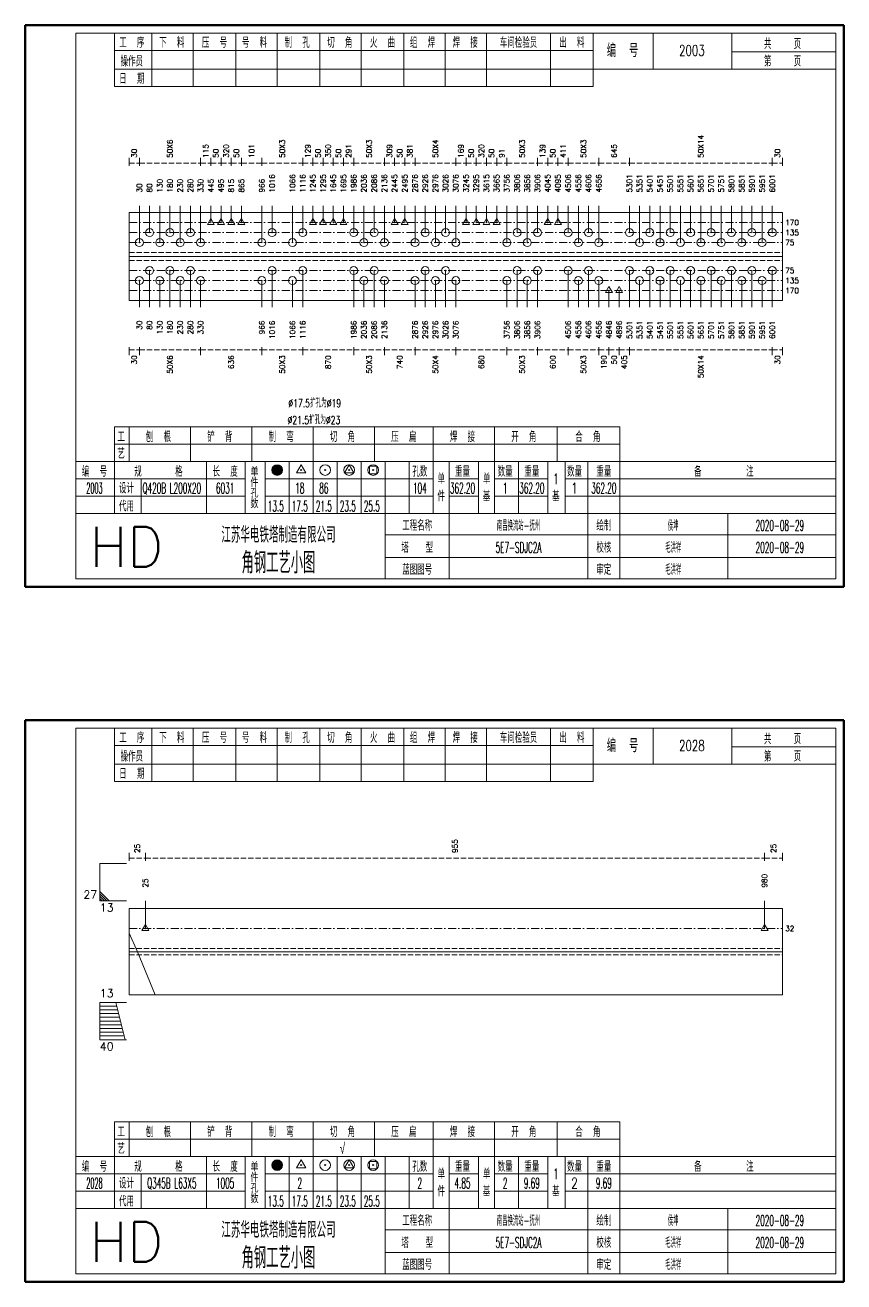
# Model space of a CAD drawing. Extents: x 0 to 5305, y 0 to 1513.
# Drawn here: x 714 to 1021, y 1042 to 1513 of the extents above; entities that cross this region are included whole.
import ezdxf
from ezdxf.enums import TextEntityAlignment as Align

# ---------------------------------------------------------------- set-up
doc = ezdxf.new("R2010")
doc.units = 0
doc.header["$MEASUREMENT"] = 0
doc.linetypes.add('一点画线', pattern=[5.2, 3, -1, 0.2, -1])
doc.linetypes.add('虚线', pattern=[2.75, 2, -0.75])
doc.layers.get('0').update_dxf_attribs({"linetype": 'CONTINUOUS', "lineweight": 25})
doc.layers.add('1', color=7, linetype='CONTINUOUS', lineweight=25)
doc.layers.add('4', color=7, linetype='CONTINUOUS', lineweight=25)
doc.styles.get("Standard").update_dxf_attribs({"font": 'simplex.shx', "width": 0.7, "height": 3, "bigfont": 'gbhzfs.shx'})

msp = doc.modelspace()

# ---------------------------------------------------------------- linework, layer by layer
at = {"color": 8, "linetype": 'Continuous', "lineweight": 9}
for p, q in [((753, 1460.25), (753, 1463.25)), ((756.83, 1460.25), (756.83, 1463.25)), ((756.83, 1460.25), (756.83, 1463.25)), ((779.8, 1460.25), (779.8, 1463.25)), ((779.8, 1460.25), (779.8, 1463.25)), ((783.62, 1460.25), (783.62, 1463.25)), ((783.62, 1460.25), (783.62, 1463.25)), ((787.45, 1460.25), (787.45, 1463.25)), ((787.45, 1460.25), (787.45, 1463.25)), ((791.28, 1460.25), (791.28, 1463.25)), ((791.28, 1460.25), (791.28, 1463.25)), ((795.11, 1460.25), (795.11, 1463.25)), ((795.11, 1460.25), (795.11, 1463.25)), ((802.77, 1460.25), (802.77, 1463.25)), ((802.77, 1460.25), (802.77, 1463.25)), ((818.08, 1460.25), (818.08, 1463.25)), ((818.08, 1460.25), (818.08, 1463.25)), ((821.91, 1460.25), (821.91, 1463.25)), ((821.91, 1460.25), (821.91, 1463.25)), ((825.73, 1460.25), (825.73, 1463.25)), ((825.73, 1460.25), (825.73, 1463.25)), ((829.56, 1460.25), (829.56, 1463.25)), ((829.56, 1460.25), (829.56, 1463.25)), ((833.39, 1460.25), (833.39, 1463.25)), ((833.39, 1460.25), (833.39, 1463.25)), ((837.22, 1460.25), (837.22, 1463.25)), ((837.22, 1460.25), (837.22, 1463.25)), ((848.7, 1460.25), (848.7, 1463.25)), ((848.7, 1460.25), (848.7, 1463.25)), ((852.53, 1460.25), (852.53, 1463.25)), ((852.53, 1460.25), (852.53, 1463.25)), ((856.36, 1460.25), (856.36, 1463.25)), ((856.36, 1460.25), (856.36, 1463.25)), ((860.19, 1460.25), (860.19, 1463.25)), ((860.19, 1460.25), (860.19, 1463.25)), ((875.5, 1460.25), (875.5, 1463.25)), ((875.5, 1460.25), (875.5, 1463.25)), ((879.33, 1460.25), (879.33, 1463.25)), ((879.33, 1460.25), (879.33, 1463.25)), ((883.16, 1460.25), (883.16, 1463.25)), ((883.16, 1460.25), (883.16, 1463.25)), ((886.98, 1460.25), (886.98, 1463.25)), ((886.98, 1460.25), (886.98, 1463.25)), ((890.81, 1460.25), (890.81, 1463.25)), ((890.81, 1460.25), (890.81, 1463.25)), ((894.64, 1460.25), (894.64, 1463.25)), ((894.64, 1460.25), (894.64, 1463.25)), ((906.12, 1460.25), (906.12, 1463.25)), ((906.12, 1460.25), (906.12, 1463.25)), ((909.95, 1460.25), (909.95, 1463.25)), ((909.95, 1460.25), (909.95, 1463.25)), ((913.78, 1460.25), (913.78, 1463.25)), ((913.78, 1460.25), (913.78, 1463.25)), ((917.61, 1460.25), (917.61, 1463.25)), ((917.61, 1460.25), (917.61, 1463.25)), ((929.09, 1460.25), (929.09, 1463.25)), ((929.09, 1460.25), (929.09, 1463.25)), ((940.58, 1460.25), (940.58, 1463.25)), ((940.58, 1460.25), (940.58, 1463.25)), ((994.17, 1460.25), (994.17, 1463.25)), ((994.17, 1460.25), (994.17, 1463.25)), ((998, 1460.25), (998, 1463.25)), ((753, 1392.25), (753, 1389.25)), ((756.83, 1392.25), (756.83, 1389.25)), ((756.83, 1392.25), (756.83, 1389.25)), ((779.8, 1392.25), (779.8, 1389.25)), ((779.8, 1392.25), (779.8, 1389.25)), ((802.77, 1392.25), (802.77, 1389.25)), ((802.77, 1392.25), (802.77, 1389.25)), ((818.08, 1392.25), (818.08, 1389.25)), ((818.08, 1392.25), (818.08, 1389.25)), ((837.22, 1392.25), (837.22, 1389.25)), ((837.22, 1392.25), (837.22, 1389.25)), ((848.7, 1392.25), (848.7, 1389.25)), ((848.7, 1392.25), (848.7, 1389.25)), ((860.19, 1392.25), (860.19, 1389.25)), ((860.19, 1392.25), (860.19, 1389.25)), ((875.5, 1392.25), (875.5, 1389.25)), ((875.5, 1392.25), (875.5, 1389.25)), ((894.64, 1392.25), (894.64, 1389.25)), ((894.64, 1392.25), (894.64, 1389.25)), ((906.12, 1392.25), (906.12, 1389.25)), ((906.12, 1392.25), (906.12, 1389.25)), ((917.61, 1392.25), (917.61, 1389.25)), ((917.61, 1392.25), (917.61, 1389.25)), ((929.09, 1392.25), (929.09, 1389.25)), ((929.09, 1392.25), (929.09, 1389.25)), ((932.92, 1392.25), (932.92, 1389.25)), ((932.92, 1392.25), (932.92, 1389.25)), ((936.75, 1392.25), (936.75, 1389.25)), ((936.75, 1392.25), (936.75, 1389.25)), ((940.58, 1392.25), (940.58, 1389.25)), ((940.58, 1392.25), (940.58, 1389.25)), ((994.17, 1392.25), (994.17, 1389.25)), ((994.17, 1392.25), (994.17, 1389.25)), ((998, 1392.25), (998, 1389.25)), ((753, 1199.75), (753, 1202.75)), ((759.09, 1199.75), (759.09, 1202.75)), ((759.09, 1199.75), (759.09, 1202.75)), ((991.25, 1199.75), (991.25, 1202.75)), ((991.25, 1199.75), (991.25, 1202.75)), ((998, 1199.75), (998, 1202.75))]:
    msp.add_line(p, q, dxfattribs=at)
at = {"color": 8, "linetype": '虚线', "lineweight": 9}
for p, q in [((753, 1461.25), (756.83, 1461.25)), ((756.83, 1461.25), (779.8, 1461.25)), ((779.8, 1461.25), (783.62, 1461.25)), ((783.62, 1461.25), (787.45, 1461.25)), ((787.45, 1461.25), (791.28, 1461.25)), ((791.28, 1461.25), (795.11, 1461.25)), ((795.11, 1461.25), (802.77, 1461.25)), ((802.77, 1461.25), (818.08, 1461.25)), ((818.08, 1461.25), (821.91, 1461.25)), ((821.91, 1461.25), (825.73, 1461.25)), ((825.73, 1461.25), (829.56, 1461.25)), ((829.56, 1461.25), (833.39, 1461.25)), ((833.39, 1461.25), (837.22, 1461.25)), ((837.22, 1461.25), (848.7, 1461.25)), ((848.7, 1461.25), (852.53, 1461.25)), ((852.53, 1461.25), (856.36, 1461.25)), ((856.36, 1461.25), (860.19, 1461.25)), ((860.19, 1461.25), (875.5, 1461.25)), ((875.5, 1461.25), (879.33, 1461.25)), ((879.33, 1461.25), (883.16, 1461.25)), ((883.16, 1461.25), (886.98, 1461.25)), ((886.98, 1461.25), (890.81, 1461.25)), ((890.81, 1461.25), (894.64, 1461.25)), ((894.64, 1461.25), (906.12, 1461.25)), ((906.12, 1461.25), (909.95, 1461.25)), ((909.95, 1461.25), (913.78, 1461.25)), ((913.78, 1461.25), (917.61, 1461.25)), ((917.61, 1461.25), (929.09, 1461.25)), ((929.09, 1461.25), (940.58, 1461.25)), ((940.58, 1461.25), (994.17, 1461.25)), ((994.17, 1461.25), (998, 1461.25)), ((753, 1391.25), (756.83, 1391.25)), ((756.83, 1391.25), (779.8, 1391.25)), ((779.8, 1391.25), (802.77, 1391.25)), ((802.77, 1391.25), (818.08, 1391.25)), ((818.08, 1391.25), (837.22, 1391.25)), ((837.22, 1391.25), (848.7, 1391.25)), ((848.7, 1391.25), (860.19, 1391.25)), ((860.19, 1391.25), (875.5, 1391.25)), ((875.5, 1391.25), (894.64, 1391.25)), ((894.64, 1391.25), (906.12, 1391.25)), ((906.12, 1391.25), (917.61, 1391.25)), ((917.61, 1391.25), (929.09, 1391.25)), ((929.09, 1391.25), (932.92, 1391.25)), ((932.92, 1391.25), (936.75, 1391.25)), ((936.75, 1391.25), (940.58, 1391.25)), ((940.58, 1391.25), (994.17, 1391.25)), ((994.17, 1391.25), (998, 1391.25)), ((753, 1200.75), (759.09, 1200.75)), ((759.09, 1200.75), (991.25, 1200.75)), ((991.25, 1200.75), (998, 1200.75))]:
    msp.add_line(p, q, dxfattribs=at)
at = {"color": 7, "linetype": 'Continuous', "lineweight": 18}
for p, q in [((753, 1442.75), (753, 1409.75)), ((753, 1442.75), (998, 1442.75)), ((998, 1442.75), (998, 1409.75)), ((753, 1426.25), (998, 1426.25)), ((753, 1181.94), (753, 1149.56)), ((753, 1181.94), (998, 1181.94)), ((998, 1181.94), (998, 1149.56)), ((753, 1165.75), (998, 1165.75))]:
    msp.add_line(p, q, dxfattribs=at)
at = {"color": 7, "linetype": 'Continuous', "lineweight": 13}
for p, q in [((756.83, 1431.5), (756.83, 1445.25)), ((760.66, 1435.25), (760.66, 1445.25)), ((764.48, 1431.5), (764.48, 1445.25)), ((768.31, 1435.25), (768.31, 1445.25)), ((772.14, 1431.5), (772.14, 1445.25)), ((775.97, 1435.25), (775.97, 1445.25)), ((779.8, 1431.5), (779.8, 1445.25)), ((783.62, 1439), (783.62, 1445.25)), ((787.45, 1439), (787.45, 1445.25)), ((791.28, 1439), (791.28, 1445.25)), ((795.11, 1439), (795.11, 1445.25)), ((802.77, 1431.5), (802.77, 1445.25)), ((806.59, 1435.25), (806.59, 1445.25)), ((814.25, 1431.5), (814.25, 1445.25)), ((818.08, 1435.25), (818.08, 1445.25)), ((821.91, 1439), (821.91, 1445.25)), ((825.73, 1439), (825.73, 1445.25)), ((829.56, 1439), (829.56, 1445.25)), ((833.39, 1439), (833.39, 1445.25)), ((837.22, 1435.25), (837.22, 1445.25)), ((841.05, 1431.5), (841.05, 1445.25)), ((844.88, 1435.25), (844.88, 1445.25)), ((848.7, 1431.5), (848.7, 1445.25)), ((852.53, 1439), (852.53, 1445.25)), ((856.36, 1439), (856.36, 1445.25)), ((860.19, 1431.5), (860.19, 1445.25)), ((864.02, 1435.25), (864.02, 1445.25)), ((867.84, 1431.5), (867.84, 1445.25)), ((871.67, 1435.25), (871.67, 1445.25)), ((875.5, 1431.5), (875.5, 1445.25)), ((879.33, 1439), (879.33, 1445.25)), ((883.16, 1439), (883.16, 1445.25)), ((886.98, 1439), (886.98, 1445.25)), ((890.81, 1439), (890.81, 1445.25)), ((894.64, 1431.5), (894.64, 1445.25)), ((898.47, 1435.25), (898.47, 1445.25)), ((902.3, 1431.5), (902.3, 1445.25)), ((906.12, 1435.25), (906.12, 1445.25)), ((909.95, 1439), (909.95, 1445.25)), ((913.78, 1439), (913.78, 1445.25)), ((917.61, 1435.25), (917.61, 1445.25)), ((921.44, 1431.5), (921.44, 1445.25)), ((925.27, 1435.25), (925.27, 1445.25)), ((929.09, 1431.5), (929.09, 1445.25)), ((940.58, 1435.25), (940.58, 1445.25)), ((944.41, 1431.5), (944.41, 1445.25)), ((948.23, 1435.25), (948.23, 1445.25)), ((952.06, 1431.5), (952.06, 1445.25)), ((955.89, 1435.25), (955.89, 1445.25)), ((959.72, 1431.5), (959.72, 1445.25)), ((963.55, 1435.25), (963.55, 1445.25)), ((967.38, 1431.5), (967.38, 1445.25)), ((971.2, 1435.25), (971.2, 1445.25)), ((975.03, 1431.5), (975.03, 1445.25)), ((978.86, 1435.25), (978.86, 1445.25)), ((982.69, 1431.5), (982.69, 1445.25)), ((986.52, 1435.25), (986.52, 1445.25)), ((990.34, 1431.5), (990.34, 1445.25)), ((994.17, 1435.25), (994.17, 1445.25)), ((783.62, 1440.5), (782.33, 1438.25)), ((782.33, 1438.25), (784.92, 1438.25)), ((783.48, 1438.85), (783.77, 1439.15)), ((783.77, 1438.85), (783.48, 1439.15)), ((784.92, 1438.25), (783.62, 1440.5)), ((787.45, 1440.5), (786.15, 1438.25)), ((786.15, 1438.25), (788.75, 1438.25)), ((787.3, 1438.85), (787.6, 1439.15)), ((787.6, 1438.85), (787.3, 1439.15)), ((788.75, 1438.25), (787.45, 1440.5)), ((791.28, 1440.5), (789.98, 1438.25)), ((789.98, 1438.25), (792.58, 1438.25)), ((791.13, 1438.85), (791.43, 1439.15)), ((791.43, 1438.85), (791.13, 1439.15)), ((792.58, 1438.25), (791.28, 1440.5)), ((795.11, 1440.5), (793.81, 1438.25)), ((793.81, 1438.25), (796.41, 1438.25)), ((794.96, 1438.85), (795.26, 1439.15)), ((795.26, 1438.85), (794.96, 1439.15)), ((796.41, 1438.25), (795.11, 1440.5)), ((821.91, 1440.5), (820.61, 1438.25)), ((820.61, 1438.25), (823.21, 1438.25)), ((821.76, 1438.85), (822.06, 1439.15)), ((822.06, 1438.85), (821.76, 1439.15)), ((823.21, 1438.25), (821.91, 1440.5)), ((825.73, 1440.5), (824.44, 1438.25)), ((824.44, 1438.25), (827.03, 1438.25)), ((825.58, 1438.85), (825.88, 1439.15)), ((825.88, 1438.85), (825.58, 1439.15)), ((827.03, 1438.25), (825.73, 1440.5)), ((829.56, 1440.5), (828.26, 1438.25)), ((828.26, 1438.25), (830.86, 1438.25)), ((829.41, 1438.85), (829.71, 1439.15)), ((829.71, 1438.85), (829.41, 1439.15)), ((830.86, 1438.25), (829.56, 1440.5)), ((833.39, 1440.5), (832.09, 1438.25)), ((832.09, 1438.25), (834.69, 1438.25)), ((833.24, 1438.85), (833.54, 1439.15)), ((833.54, 1438.85), (833.24, 1439.15)), ((834.69, 1438.25), (833.39, 1440.5)), ((852.53, 1440.5), (851.23, 1438.25)), ((851.23, 1438.25), (853.83, 1438.25)), ((852.38, 1438.85), (852.68, 1439.15)), ((852.68, 1438.85), (852.38, 1439.15)), ((853.83, 1438.25), (852.53, 1440.5)), ((856.36, 1440.5), (855.06, 1438.25)), ((855.06, 1438.25), (857.66, 1438.25)), ((856.21, 1438.85), (856.51, 1439.15)), ((856.51, 1438.85), (856.21, 1439.15)), ((857.66, 1438.25), (856.36, 1440.5)), ((879.33, 1440.5), (878.03, 1438.25)), ((878.03, 1438.25), (880.63, 1438.25)), ((879.18, 1438.85), (879.48, 1439.15)), ((879.48, 1438.85), (879.18, 1439.15)), ((880.63, 1438.25), (879.33, 1440.5)), ((883.16, 1440.5), (881.86, 1438.25)), ((881.86, 1438.25), (884.46, 1438.25)), ((883.01, 1438.85), (883.31, 1439.15)), ((883.31, 1438.85), (883.01, 1439.15)), ((884.46, 1438.25), (883.16, 1440.5)), ((886.98, 1440.5), (885.69, 1438.25)), ((885.69, 1438.25), (888.28, 1438.25)), ((886.83, 1438.85), (887.13, 1439.15)), ((887.13, 1438.85), (886.83, 1439.15)), ((888.28, 1438.25), (886.98, 1440.5)), ((890.81, 1440.5), (889.51, 1438.25)), ((889.51, 1438.25), (892.11, 1438.25)), ((890.66, 1438.85), (890.96, 1439.15)), ((890.96, 1438.85), (890.66, 1439.15)), ((892.11, 1438.25), (890.81, 1440.5)), ((909.95, 1440.5), (908.65, 1438.25)), ((908.65, 1438.25), (911.25, 1438.25)), ((909.8, 1438.85), (910.1, 1439.15)), ((910.1, 1438.85), (909.8, 1439.15)), ((911.25, 1438.25), (909.95, 1440.5)), ((913.78, 1440.5), (912.48, 1438.25)), ((912.48, 1438.25), (915.08, 1438.25)), ((913.63, 1438.85), (913.93, 1439.15)), ((913.93, 1438.85), (913.63, 1439.15)), ((915.08, 1438.25), (913.78, 1440.5)), ((760.51, 1435.1), (760.81, 1435.4)), ((760.81, 1435.1), (760.51, 1435.4)), ((768.16, 1435.1), (768.46, 1435.4)), ((768.46, 1435.1), (768.16, 1435.4)), ((775.82, 1435.1), (776.12, 1435.4)), ((776.12, 1435.1), (775.82, 1435.4)), ((806.44, 1435.1), (806.74, 1435.4)), ((806.74, 1435.1), (806.44, 1435.4)), ((817.93, 1435.1), (818.23, 1435.4)), ((818.23, 1435.1), (817.93, 1435.4)), ((837.07, 1435.1), (837.37, 1435.4)), ((837.37, 1435.1), (837.07, 1435.4)), ((844.73, 1435.1), (845.02, 1435.4)), ((845.02, 1435.1), (844.73, 1435.4)), ((863.87, 1435.1), (864.17, 1435.4)), ((864.17, 1435.1), (863.87, 1435.4)), ((871.52, 1435.1), (871.82, 1435.4)), ((871.82, 1435.1), (871.52, 1435.4)), ((898.32, 1435.1), (898.62, 1435.4)), ((898.62, 1435.1), (898.32, 1435.4)), ((905.98, 1435.1), (906.27, 1435.4)), ((906.27, 1435.1), (905.98, 1435.4)), ((917.46, 1435.1), (917.76, 1435.4)), ((917.76, 1435.1), (917.46, 1435.4)), ((925.12, 1435.1), (925.42, 1435.4)), ((925.42, 1435.1), (925.12, 1435.4)), ((940.43, 1435.1), (940.73, 1435.4)), ((940.73, 1435.1), (940.43, 1435.4)), ((948.08, 1435.1), (948.38, 1435.4)), ((948.38, 1435.1), (948.08, 1435.4)), ((955.74, 1435.1), (956.04, 1435.4)), ((956.04, 1435.1), (955.74, 1435.4)), ((963.4, 1435.1), (963.7, 1435.4)), ((963.7, 1435.1), (963.4, 1435.4)), ((971.05, 1435.1), (971.35, 1435.4)), ((971.35, 1435.1), (971.05, 1435.4)), ((978.71, 1435.1), (979.01, 1435.4)), ((979.01, 1435.1), (978.71, 1435.4)), ((986.37, 1435.1), (986.67, 1435.4)), ((986.67, 1435.1), (986.37, 1435.4)), ((994.02, 1435.1), (994.32, 1435.4)), ((994.32, 1435.1), (994.02, 1435.4)), ((756.68, 1431.35), (756.98, 1431.65)), ((756.98, 1431.35), (756.68, 1431.65)), ((764.33, 1431.35), (764.63, 1431.65)), ((764.63, 1431.35), (764.33, 1431.65)), ((771.99, 1431.35), (772.29, 1431.65)), ((772.29, 1431.35), (771.99, 1431.65)), ((779.65, 1431.35), (779.95, 1431.65)), ((779.95, 1431.35), (779.65, 1431.65)), ((802.62, 1431.35), (802.92, 1431.65)), ((802.92, 1431.35), (802.62, 1431.65)), ((814.1, 1431.35), (814.4, 1431.65)), ((814.4, 1431.35), (814.1, 1431.65)), ((840.9, 1431.35), (841.2, 1431.65)), ((841.2, 1431.35), (840.9, 1431.65)), ((848.55, 1431.35), (848.85, 1431.65)), ((848.85, 1431.35), (848.55, 1431.65)), ((860.04, 1431.35), (860.34, 1431.65)), ((860.34, 1431.35), (860.04, 1431.65)), ((867.69, 1431.35), (867.99, 1431.65)), ((867.99, 1431.35), (867.69, 1431.65)), ((875.35, 1431.35), (875.65, 1431.65)), ((875.65, 1431.35), (875.35, 1431.65)), ((894.49, 1431.35), (894.79, 1431.65)), ((894.79, 1431.35), (894.49, 1431.65)), ((902.15, 1431.35), (902.45, 1431.65)), ((902.45, 1431.35), (902.15, 1431.65)), ((921.29, 1431.35), (921.59, 1431.65)), ((921.59, 1431.35), (921.29, 1431.65)), ((928.94, 1431.35), (929.24, 1431.65)), ((929.24, 1431.35), (928.94, 1431.65)), ((944.26, 1431.35), (944.56, 1431.65)), ((944.56, 1431.35), (944.26, 1431.65)), ((951.91, 1431.35), (952.21, 1431.65)), ((952.21, 1431.35), (951.91, 1431.65)), ((959.57, 1431.35), (959.87, 1431.65)), ((959.87, 1431.35), (959.57, 1431.65)), ((967.23, 1431.35), (967.52, 1431.65)), ((967.52, 1431.35), (967.23, 1431.65)), ((974.88, 1431.35), (975.18, 1431.65)), ((975.18, 1431.35), (974.88, 1431.65)), ((982.54, 1431.35), (982.84, 1431.65)), ((982.84, 1431.35), (982.54, 1431.65)), ((990.19, 1431.35), (990.49, 1431.65)), ((990.49, 1431.35), (990.19, 1431.65)), ((760.66, 1421), (760.66, 1407.25)), ((768.31, 1421), (768.31, 1407.25)), ((775.97, 1421), (775.97, 1407.25)), ((806.59, 1421), (806.59, 1407.25)), ((818.08, 1421), (818.08, 1407.25)), ((837.22, 1421), (837.22, 1407.25)), ((844.88, 1421), (844.88, 1407.25)), ((864.02, 1421), (864.02, 1407.25)), ((871.67, 1421), (871.67, 1407.25)), ((898.47, 1421), (898.47, 1407.25)), ((906.12, 1421), (906.12, 1407.25)), ((917.61, 1421), (917.61, 1407.25)), ((925.27, 1421), (925.27, 1407.25)), ((940.58, 1421), (940.58, 1407.25)), ((948.23, 1421), (948.23, 1407.25)), ((955.89, 1421), (955.89, 1407.25)), ((963.55, 1421), (963.55, 1407.25)), ((971.2, 1421), (971.2, 1407.25)), ((978.86, 1421), (978.86, 1407.25)), ((986.52, 1421), (986.52, 1407.25)), ((994.17, 1421), (994.17, 1407.25)), ((756.83, 1417.25), (756.83, 1407.25)), ((764.48, 1417.25), (764.48, 1407.25)), ((772.14, 1417.25), (772.14, 1407.25)), ((779.8, 1417.25), (779.8, 1407.25)), ((802.77, 1417.25), (802.77, 1407.25)), ((814.25, 1417.25), (814.25, 1407.25)), ((841.05, 1417.25), (841.05, 1407.25)), ((848.7, 1417.25), (848.7, 1407.25)), ((860.19, 1417.25), (860.19, 1407.25)), ((867.84, 1417.25), (867.84, 1407.25)), ((875.5, 1417.25), (875.5, 1407.25)), ((894.64, 1417.25), (894.64, 1407.25)), ((902.3, 1417.25), (902.3, 1407.25)), ((921.44, 1417.25), (921.44, 1407.25)), ((929.09, 1417.25), (929.09, 1407.25)), ((932.92, 1413.5), (932.92, 1407.25)), ((936.75, 1413.5), (936.75, 1407.25)), ((944.41, 1417.25), (944.41, 1407.25)), ((952.06, 1417.25), (952.06, 1407.25)), ((959.72, 1417.25), (959.72, 1407.25)), ((967.38, 1417.25), (967.38, 1407.25)), ((975.03, 1417.25), (975.03, 1407.25)), ((982.69, 1417.25), (982.69, 1407.25)), ((990.34, 1417.25), (990.34, 1407.25)), ((742, 1198.75), (752, 1198.75)), ((742, 1184.75), (742, 1198.75)), ((745.5, 1184.75), (742, 1188.25)), ((744.62, 1184.75), (742, 1187.38)), ((743.75, 1184.75), (742, 1186.5)), ((742.88, 1184.75), (742, 1185.62)), ((742, 1184.75), (752, 1184.75)), ((759.09, 1174.44), (759.09, 1184.75)), ((991.25, 1174.44), (991.25, 1184.75)), ((759.09, 1175.94), (757.8, 1173.69)), ((757.8, 1173.69), (760.39, 1173.69)), ((758.94, 1174.29), (759.24, 1174.59)), ((759.24, 1174.29), (758.94, 1174.59)), ((760.39, 1173.69), (759.09, 1175.94)), ((991.25, 1175.94), (989.95, 1173.69)), ((989.95, 1173.69), (992.55, 1173.69)), ((991.1, 1174.29), (991.4, 1174.59)), ((991.4, 1174.29), (991.1, 1174.59)), ((992.55, 1173.69), (991.25, 1175.94)), ((753, 1172.69), (756.17, 1165.75)), ((756.17, 1165.75), (762.75, 1149.56)), ((742, 1146.75), (752, 1146.75)), ((742, 1146.75), (742, 1132.75)), ((742, 1145.35), (748.35, 1145.35)), ((748, 1146.75), (751.5, 1132.75)), ((742, 1143.95), (748.7, 1143.95)), ((742, 1142.55), (749.05, 1142.55)), ((742, 1141.15), (749.4, 1141.15)), ((742, 1139.75), (749.75, 1139.75)), ((742, 1138.35), (750.1, 1138.35)), ((742, 1136.95), (750.45, 1136.95)), ((742, 1135.55), (750.8, 1135.55)), ((742, 1134.15), (751.15, 1134.15)), ((742, 1132.75), (752, 1132.75))]:
    msp.add_line(p, q, dxfattribs=at)
at = {"color": 3, "linetype": '一点画线', "lineweight": 13}
for p, q in [((753, 1439), (998, 1439)), ((753, 1435.25), (998, 1435.25)), ((753, 1431.5), (998, 1431.5)), ((753, 1421), (998, 1421)), ((753, 1417.25), (998, 1417.25)), ((753, 1413.5), (998, 1413.5)), ((753, 1174.44), (998, 1174.44))]:
    msp.add_line(p, q, dxfattribs=at)
at = {"color": 1, "linetype": '虚线', "lineweight": 18}
for p, q in [((753, 1427.75), (998, 1427.75)), ((753, 1424.75), (998, 1424.75)), ((753, 1166.94), (998, 1166.94)), ((753, 1164.56), (998, 1164.56))]:
    msp.add_line(p, q, dxfattribs=at)
at = {"color": 7, "linetype": 'Continuous', "lineweight": 13}
for centre in [(760.66, 1435.25), (768.31, 1435.25), (775.97, 1435.25), (806.59, 1435.25), (818.08, 1435.25), (837.22, 1435.25), (844.88, 1435.25), (864.02, 1435.25), (871.67, 1435.25), (898.47, 1435.25), (906.12, 1435.25), (917.61, 1435.25), (925.27, 1435.25), (940.58, 1435.25), (948.23, 1435.25), (955.89, 1435.25), (963.55, 1435.25), (971.2, 1435.25), (978.86, 1435.25), (986.52, 1435.25), (994.17, 1435.25), (756.83, 1431.5), (764.48, 1431.5), (772.14, 1431.5), (779.8, 1431.5), (802.77, 1431.5), (814.25, 1431.5), (841.05, 1431.5), (848.7, 1431.5), (860.19, 1431.5), (867.84, 1431.5), (875.5, 1431.5), (894.64, 1431.5), (902.3, 1431.5), (921.44, 1431.5), (929.09, 1431.5), (944.41, 1431.5), (952.06, 1431.5), (959.72, 1431.5), (967.38, 1431.5), (975.03, 1431.5), (982.69, 1431.5), (990.34, 1431.5)]:
    msp.add_circle(centre, 1.5, dxfattribs=at)
at = {"layer": '1', "color": 7, "linetype": 'Continuous', "lineweight": 13}
for p, q in [((760.51, 1420.85), (760.81, 1421.15)), ((760.81, 1420.85), (760.51, 1421.15)), ((768.16, 1420.85), (768.46, 1421.15)), ((768.46, 1420.85), (768.16, 1421.15)), ((775.82, 1420.85), (776.12, 1421.15)), ((776.12, 1420.85), (775.82, 1421.15)), ((806.44, 1420.85), (806.74, 1421.15)), ((806.74, 1420.85), (806.44, 1421.15)), ((817.93, 1420.85), (818.23, 1421.15)), ((818.23, 1420.85), (817.93, 1421.15)), ((837.07, 1420.85), (837.37, 1421.15)), ((837.37, 1420.85), (837.07, 1421.15)), ((844.73, 1420.85), (845.02, 1421.15)), ((845.02, 1420.85), (844.73, 1421.15)), ((863.87, 1420.85), (864.17, 1421.15)), ((864.17, 1420.85), (863.87, 1421.15)), ((871.52, 1420.85), (871.82, 1421.15)), ((871.82, 1420.85), (871.52, 1421.15)), ((898.32, 1420.85), (898.62, 1421.15)), ((898.62, 1420.85), (898.32, 1421.15)), ((905.98, 1420.85), (906.27, 1421.15)), ((906.27, 1420.85), (905.98, 1421.15)), ((917.46, 1420.85), (917.76, 1421.15)), ((917.76, 1420.85), (917.46, 1421.15)), ((925.12, 1420.85), (925.42, 1421.15)), ((925.42, 1420.85), (925.12, 1421.15)), ((940.43, 1420.85), (940.73, 1421.15)), ((940.73, 1420.85), (940.43, 1421.15)), ((948.08, 1420.85), (948.38, 1421.15)), ((948.38, 1420.85), (948.08, 1421.15)), ((955.74, 1420.85), (956.04, 1421.15)), ((956.04, 1420.85), (955.74, 1421.15)), ((963.4, 1420.85), (963.7, 1421.15)), ((963.7, 1420.85), (963.4, 1421.15)), ((971.05, 1420.85), (971.35, 1421.15)), ((971.35, 1420.85), (971.05, 1421.15)), ((978.71, 1420.85), (979.01, 1421.15)), ((979.01, 1420.85), (978.71, 1421.15)), ((986.37, 1420.85), (986.67, 1421.15)), ((986.67, 1420.85), (986.37, 1421.15)), ((994.02, 1420.85), (994.32, 1421.15)), ((994.32, 1420.85), (994.02, 1421.15)), ((756.68, 1417.1), (756.98, 1417.4)), ((756.98, 1417.1), (756.68, 1417.4)), ((764.33, 1417.1), (764.63, 1417.4)), ((764.63, 1417.1), (764.33, 1417.4)), ((771.99, 1417.1), (772.29, 1417.4)), ((772.29, 1417.1), (771.99, 1417.4)), ((779.65, 1417.1), (779.95, 1417.4)), ((779.95, 1417.1), (779.65, 1417.4)), ((802.62, 1417.1), (802.92, 1417.4)), ((802.92, 1417.1), (802.62, 1417.4)), ((814.1, 1417.1), (814.4, 1417.4)), ((814.4, 1417.1), (814.1, 1417.4)), ((840.9, 1417.1), (841.2, 1417.4)), ((841.2, 1417.1), (840.9, 1417.4)), ((848.55, 1417.1), (848.85, 1417.4)), ((848.85, 1417.1), (848.55, 1417.4)), ((860.04, 1417.1), (860.34, 1417.4)), ((860.34, 1417.1), (860.04, 1417.4)), ((867.69, 1417.1), (867.99, 1417.4)), ((867.99, 1417.1), (867.69, 1417.4)), ((875.35, 1417.1), (875.65, 1417.4)), ((875.65, 1417.1), (875.35, 1417.4)), ((894.49, 1417.1), (894.79, 1417.4)), ((894.79, 1417.1), (894.49, 1417.4)), ((902.15, 1417.1), (902.45, 1417.4)), ((902.45, 1417.1), (902.15, 1417.4)), ((921.29, 1417.1), (921.59, 1417.4)), ((921.59, 1417.1), (921.29, 1417.4)), ((928.94, 1417.1), (929.24, 1417.4)), ((929.24, 1417.1), (928.94, 1417.4)), ((932.92, 1415), (931.62, 1412.75)), ((932.77, 1413.35), (933.07, 1413.65)), ((933.07, 1413.35), (932.77, 1413.65)), ((934.22, 1412.75), (932.92, 1415)), ((936.75, 1415), (935.45, 1412.75)), ((936.6, 1413.35), (936.9, 1413.65)), ((936.9, 1413.35), (936.6, 1413.65)), ((938.05, 1412.75), (936.75, 1415)), ((944.26, 1417.1), (944.56, 1417.4)), ((944.56, 1417.1), (944.26, 1417.4)), ((951.91, 1417.1), (952.21, 1417.4)), ((952.21, 1417.1), (951.91, 1417.4)), ((959.57, 1417.1), (959.87, 1417.4)), ((959.87, 1417.1), (959.57, 1417.4)), ((967.23, 1417.1), (967.52, 1417.4)), ((967.52, 1417.1), (967.23, 1417.4)), ((974.88, 1417.1), (975.18, 1417.4)), ((975.18, 1417.1), (974.88, 1417.4)), ((982.54, 1417.1), (982.84, 1417.4)), ((982.84, 1417.1), (982.54, 1417.4)), ((990.19, 1417.1), (990.49, 1417.4)), ((990.49, 1417.1), (990.19, 1417.4)), ((931.62, 1412.75), (934.22, 1412.75)), ((935.45, 1412.75), (938.05, 1412.75))]:
    msp.add_line(p, q, dxfattribs=at)
at = {"layer": '1', "color": 7, "linetype": 'Continuous', "lineweight": 18}
for p, q in [((753, 1409.75), (998, 1409.75)), ((753, 1149.56), (998, 1149.56))]:
    msp.add_line(p, q, dxfattribs=at)
at = {"layer": '1', "color": 7, "linetype": 'Continuous', "lineweight": 13}
for centre in [(760.66, 1421), (768.31, 1421), (775.97, 1421), (806.59, 1421), (818.08, 1421), (837.22, 1421), (844.88, 1421), (864.02, 1421), (871.67, 1421), (898.47, 1421), (906.12, 1421), (917.61, 1421), (925.27, 1421), (940.58, 1421), (948.23, 1421), (955.89, 1421), (963.55, 1421), (971.2, 1421), (978.86, 1421), (986.52, 1421), (994.17, 1421), (756.83, 1417.25), (764.48, 1417.25), (772.14, 1417.25), (779.8, 1417.25), (802.77, 1417.25), (814.25, 1417.25), (841.05, 1417.25), (848.7, 1417.25), (860.19, 1417.25), (867.84, 1417.25), (875.5, 1417.25), (894.64, 1417.25), (902.3, 1417.25), (921.44, 1417.25), (929.09, 1417.25), (944.41, 1417.25), (952.06, 1417.25), (959.72, 1417.25), (967.38, 1417.25), (975.03, 1417.25), (982.69, 1417.25), (990.34, 1417.25)]:
    msp.add_circle(centre, 1.5, dxfattribs=at)
at = {"layer": '4', "color": 1, "linetype": 'Continuous', "lineweight": 50}
for p, q in [((1021, 1513), (714, 1513)), ((714, 1513), (714, 1302.5)), ((1021, 1302.5), (1021, 1513)), ((714, 1302.5), (1021, 1302.5)), ((1021, 1252.5), (714, 1252.5)), ((714, 1252.5), (714, 1042)), ((1021, 1042), (1021, 1252.5)), ((714, 1042), (1021, 1042))]:
    msp.add_line(p, q, dxfattribs=at)
at = {"layer": '4', "color": 1, "linetype": 'Continuous', "lineweight": 18}
for p, q in [((1018, 1510), (733, 1510)), ((733, 1510), (733, 1305.5)), ((747.5, 1510), (747.5, 1490)), ((761.5, 1510), (761.5, 1490)), ((777, 1510), (777, 1490)), ((793, 1510), (793, 1490)), ((808.5, 1510), (808.5, 1490)), ((824.5, 1510), (824.5, 1490)), ((840, 1510), (840, 1490)), ((856, 1510), (856, 1490)), ((871.5, 1510), (871.5, 1490)), ((887, 1510), (887, 1490)), ((911, 1510), (911, 1490)), ((927, 1510), (927, 1490)), ((949.5, 1510), (949.5, 1496.5)), ((979, 1510), (979, 1496.5)), ((1018, 1305.5), (1018, 1510)), ((747.5, 1503.5), (927, 1503.5)), ((979, 1503), (1018, 1503)), ((747.5, 1496.5), (1018, 1496.5)), ((747.5, 1490), (927, 1490)), ((747.5, 1362.5), (937, 1362.5)), ((747.5, 1362.5), (747.5, 1349.5)), ((753, 1362.5), (753, 1349.5)), ((776, 1362.5), (776, 1349.5)), ((799, 1362.5), (799, 1349.5)), ((822, 1362.5), (822, 1349.5)), ((845, 1362.5), (845, 1349.5)), ((867, 1362.5), (867, 1349.5)), ((890, 1362.5), (890, 1349.5)), ((913.5, 1362.5), (913.5, 1349.5)), ((937, 1362.5), (937, 1349.5)), ((747.5, 1356), (937, 1356)), ((733, 1349.5), (1018, 1349.5)), ((747.5, 1349.5), (747.5, 1330)), ((782, 1349.5), (782, 1330)), ((796.5, 1349.5), (796.5, 1330)), ((804, 1349.5), (804, 1330)), ((813, 1349.5), (813, 1330)), ((822, 1349.5), (822, 1330)), ((831, 1349.5), (831, 1330)), ((840, 1349.5), (840, 1330)), ((849, 1349.5), (849, 1330)), ((858, 1349.5), (858, 1330)), ((867, 1349.5), (867, 1330)), ((873, 1349.5), (873, 1330)), ((884, 1349.5), (884, 1330)), ((890, 1349.5), (890, 1330)), ((899, 1349.5), (899, 1330)), ((910, 1349.5), (910, 1330)), ((916.5, 1349.5), (916.5, 1330)), ((925, 1349.5), (925, 1330)), ((937, 1349.5), (937, 1330)), ((733, 1343), (796.5, 1343)), ((757.5, 1343), (757.5, 1330)), ((804, 1343), (867, 1343)), ((873, 1343), (884, 1343)), ((890, 1343), (910, 1343)), ((916.5, 1343), (1018, 1343)), ((733, 1336.5), (796.5, 1336.5)), ((804, 1336.5), (867, 1336.5)), ((873, 1336.5), (884, 1336.5)), ((890, 1336.5), (910, 1336.5)), ((916.5, 1336.5), (1018, 1336.5)), ((733, 1330), (1018, 1330)), ((849, 1330), (849, 1305.5)), ((873, 1330), (873, 1305.5)), ((925, 1330), (925, 1305.5)), ((937, 1330), (937, 1305.5)), ((977.5, 1330), (977.5, 1305.5)), ((849, 1322), (1018, 1322)), ((849, 1313.5), (1018, 1313.5)), ((733, 1305.5), (1018, 1305.5)), ((1018, 1249.5), (733, 1249.5)), ((733, 1249.5), (733, 1045)), ((747.5, 1249.5), (747.5, 1229.5)), ((761.5, 1249.5), (761.5, 1229.5)), ((777, 1249.5), (777, 1229.5)), ((793, 1249.5), (793, 1229.5)), ((808.5, 1249.5), (808.5, 1229.5)), ((824.5, 1249.5), (824.5, 1229.5)), ((840, 1249.5), (840, 1229.5)), ((856, 1249.5), (856, 1229.5)), ((871.5, 1249.5), (871.5, 1229.5)), ((887, 1249.5), (887, 1229.5)), ((911, 1249.5), (911, 1229.5)), ((927, 1249.5), (927, 1229.5)), ((949.5, 1249.5), (949.5, 1236)), ((979, 1249.5), (979, 1236)), ((1018, 1045), (1018, 1249.5)), ((747.5, 1243), (927, 1243)), ((979, 1242.5), (1018, 1242.5)), ((747.5, 1236), (1018, 1236)), ((747.5, 1229.5), (927, 1229.5)), ((747.5, 1102), (937, 1102)), ((747.5, 1102), (747.5, 1089)), ((753, 1102), (753, 1089)), ((776, 1102), (776, 1089)), ((799, 1102), (799, 1089)), ((822, 1102), (822, 1089)), ((845, 1102), (845, 1089)), ((867, 1102), (867, 1089)), ((890, 1102), (890, 1089)), ((913.5, 1102), (913.5, 1089)), ((937, 1102), (937, 1089)), ((747.5, 1095.5), (937, 1095.5)), ((733, 1089), (1018, 1089)), ((747.5, 1089), (747.5, 1069.5)), ((782, 1089), (782, 1069.5)), ((796.5, 1089), (796.5, 1069.5)), ((804, 1089), (804, 1069.5)), ((813, 1089), (813, 1069.5)), ((822, 1089), (822, 1069.5)), ((831, 1089), (831, 1069.5)), ((840, 1089), (840, 1069.5)), ((849, 1089), (849, 1069.5)), ((858, 1089), (858, 1069.5)), ((867, 1089), (867, 1069.5)), ((873, 1089), (873, 1069.5)), ((884, 1089), (884, 1069.5)), ((890, 1089), (890, 1069.5)), ((899, 1089), (899, 1069.5)), ((910, 1089), (910, 1069.5)), ((916.5, 1089), (916.5, 1069.5)), ((925, 1089), (925, 1069.5)), ((937, 1089), (937, 1069.5)), ((733, 1082.5), (796.5, 1082.5)), ((757.5, 1082.5), (757.5, 1069.5)), ((804, 1082.5), (867, 1082.5)), ((873, 1082.5), (884, 1082.5)), ((890, 1082.5), (910, 1082.5)), ((916.5, 1082.5), (1018, 1082.5)), ((733, 1076), (796.5, 1076)), ((804, 1076), (867, 1076)), ((873, 1076), (884, 1076)), ((890, 1076), (910, 1076)), ((916.5, 1076), (1018, 1076)), ((733, 1069.5), (1018, 1069.5)), ((849, 1069.5), (849, 1045)), ((873, 1069.5), (873, 1045)), ((925, 1069.5), (925, 1045)), ((937, 1069.5), (937, 1045)), ((977.5, 1069.5), (977.5, 1045)), ((849, 1061.5), (1018, 1061.5)), ((849, 1053), (1018, 1053)), ((733, 1045), (1018, 1045))]:
    msp.add_line(p, q, dxfattribs=at)
at = {"layer": '4', "color": 7, "linetype": 'Continuous', "lineweight": 13}
for p, q in [((817.5, 1348.25), (815.77, 1345.25)), ((819.23, 1345.25), (817.5, 1348.25)), ((835.5, 1348.25), (833.77, 1345.25)), ((837.23, 1345.25), (835.5, 1348.25)), ((843.09, 1344.84), (843.09, 1347.66)), ((843.09, 1347.66), (845.91, 1347.66)), ((845.91, 1347.66), (845.91, 1344.84)), ((815.77, 1345.25), (819.23, 1345.25)), ((817.3, 1346.05), (817.7, 1346.45)), ((817.7, 1346.05), (817.3, 1346.45)), ((826.3, 1346.05), (826.7, 1346.45)), ((826.7, 1346.05), (826.3, 1346.45)), ((833.77, 1345.25), (837.23, 1345.25)), ((835.3, 1346.05), (835.7, 1346.45)), ((835.7, 1346.05), (835.3, 1346.45)), ((845.91, 1344.84), (843.09, 1344.84)), ((844.3, 1346.05), (844.7, 1346.45)), ((844.7, 1346.05), (844.3, 1346.45)), ((817.5, 1087.75), (815.77, 1084.75)), ((815.77, 1084.75), (819.23, 1084.75)), ((817.3, 1085.55), (817.7, 1085.95)), ((817.7, 1085.55), (817.3, 1085.95)), ((819.23, 1084.75), (817.5, 1087.75)), ((826.3, 1085.55), (826.7, 1085.95)), ((826.7, 1085.55), (826.3, 1085.95)), ((835.5, 1087.75), (833.77, 1084.75)), ((833.77, 1084.75), (837.23, 1084.75)), ((835.3, 1085.55), (835.7, 1085.95)), ((835.7, 1085.55), (835.3, 1085.95)), ((837.23, 1084.75), (835.5, 1087.75)), ((843.09, 1084.34), (843.09, 1087.16)), ((843.09, 1087.16), (845.91, 1087.16)), ((845.91, 1084.34), (843.09, 1084.34)), ((844.3, 1085.55), (844.7, 1085.95)), ((844.7, 1085.55), (844.3, 1085.95)), ((845.91, 1087.16), (845.91, 1084.34))]:
    msp.add_line(p, q, dxfattribs=at)
for centre, radius in [((808.5, 1346.25), 2), ((808.5, 1346.25), 1.8), ((808.5, 1346.25), 1.6), ((808.5, 1346.25), 1.4), ((808.5, 1346.25), 1.2), ((808.5, 1346.25), 1), ((826.5, 1346.25), 2), ((835.5, 1346.25), 2), ((844.5, 1346.25), 2), ((808.5, 1346.25), 0.8), ((808.5, 1346.25), 0.6), ((808.5, 1346.25), 0.4), ((808.5, 1346.25), 0.2), ((808.5, 1085.75), 2), ((808.5, 1085.75), 1.8), ((808.5, 1085.75), 1.6), ((808.5, 1085.75), 1.4), ((808.5, 1085.75), 1.2), ((808.5, 1085.75), 1), ((808.5, 1085.75), 0.8), ((808.5, 1085.75), 0.6), ((808.5, 1085.75), 0.4), ((808.5, 1085.75), 0.2), ((826.5, 1085.75), 2), ((835.5, 1085.75), 2), ((844.5, 1085.75), 2)]:
    msp.add_circle(centre, radius, dxfattribs=at)

# ---------------------------------------------------------------- texts
at = {"color": 8, "linetype": 'Continuous', "lineweight": 9}
for s, p in [('50X6', (768.31, 1463.25)), ('50X3', (810.42, 1463.25)), ('50X3', (842.96, 1463.25)), ('50X4', (867.84, 1463.25)), ('50X3', (900.38, 1463.25)), ('50X3', (923.35, 1463.25)), ('50X14', (967.38, 1463.25)), ('30', (754.91, 1463.25)), ('115', (781.71, 1463.25)), ('50', (785.54, 1463.25)), ('320', (789.37, 1463.25)), ('50', (793.2, 1463.25)), ('101', (798.94, 1463.25)), ('129', (819.99, 1463.25)), ('50', (823.82, 1463.25)), ('350', (827.65, 1463.25)), ('50', (831.48, 1463.25)), ('291', (835.3, 1463.25)), ('309', (850.62, 1463.25)), ('50', (854.45, 1463.25)), ('381', (858.27, 1463.25)), ('169', (877.41, 1463.25)), ('50', (881.24, 1463.25)), ('320', (885.07, 1463.25)), ('50', (888.9, 1463.25)), ('91', (892.73, 1463.25)), ('139', (908.04, 1463.25)), ('50', (911.87, 1463.25)), ('411', (915.7, 1463.25)), ('645', (934.84, 1463.25)), ('30', (996.09, 1463.25)), ('25', (756.05, 1202.75)), ('955', (875.17, 1202.75)), ('25', (994.62, 1202.75))]:
    msp.add_text(s, height=2, rotation=90, dxfattribs=at).set_placement(p, align=Align.MIDDLE_LEFT)
at = {"color": 7, "linetype": 'Continuous', "lineweight": 13}
for s, p in [('1016', (806.59, 1450.25)), ('1066', (814.25, 1450.25)), ('1116', (818.08, 1450.25)), ('1245', (821.91, 1450.25)), ('1295', (825.73, 1450.25)), ('1645', (829.56, 1450.25)), ('1695', (833.39, 1450.25)), ('1986', (837.22, 1450.25)), ('2036', (841.05, 1450.25)), ('2086', (844.88, 1450.25)), ('2136', (848.7, 1450.25)), ('2445', (852.53, 1450.25)), ('2495', (856.36, 1450.25)), ('2876', (860.19, 1450.25)), ('2926', (864.02, 1450.25)), ('2976', (867.84, 1450.25)), ('3026', (871.67, 1450.25)), ('3076', (875.5, 1450.25)), ('3245', (879.33, 1450.25)), ('3295', (883.16, 1450.25)), ('3615', (886.98, 1450.25)), ('3665', (890.81, 1450.25)), ('3756', (894.64, 1450.25)), ('3806', (898.47, 1450.25)), ('3856', (902.3, 1450.25)), ('3906', (906.12, 1450.25)), ('4045', (909.95, 1450.25)), ('4095', (913.78, 1450.25)), ('4506', (917.61, 1450.25)), ('4556', (921.44, 1450.25)), ('4606', (925.27, 1450.25)), ('4656', (929.09, 1450.25)), ('5301', (940.58, 1450.25)), ('5351', (944.41, 1450.25)), ('5401', (948.23, 1450.25)), ('5451', (952.06, 1450.25)), ('5501', (955.89, 1450.25)), ('5551', (959.72, 1450.25)), ('5601', (963.55, 1450.25)), ('5651', (967.38, 1450.25)), ('5701', (971.2, 1450.25)), ('5751', (975.03, 1450.25)), ('5801', (978.86, 1450.25)), ('5851', (982.69, 1450.25)), ('5901', (986.52, 1450.25)), ('5951', (990.34, 1450.25)), ('6001', (994.17, 1450.25)), ('30', (756.83, 1450.25)), ('80', (760.66, 1450.25)), ('130', (764.48, 1450.25)), ('180', (768.31, 1450.25)), ('230', (772.14, 1450.25)), ('280', (775.97, 1450.25)), ('330', (779.8, 1450.25)), ('445', (783.62, 1450.25)), ('495', (787.45, 1450.25)), ('815', (791.28, 1450.25)), ('865', (795.11, 1450.25)), ('966', (802.77, 1450.25)), ('25', (759.09, 1189.75)), ('980', (991.25, 1189.75))]:
    msp.add_text(s, height=2, rotation=90, dxfattribs=at).set_placement(p, align=Align.MIDDLE_LEFT)
for s, p in [('170', (999, 1439)), ('75', (999, 1431.5)), ('135', (999, 1435.25)), ('75', (999, 1421)), ('135', (999, 1417.25)), ('170', (999, 1413.5)), ('32', (999, 1174.44))]:
    msp.add_text(s, height=2, dxfattribs=at).set_placement(p, align=Align.MIDDLE_LEFT)
at = {"color": 8, "linetype": 'Continuous', "lineweight": 9}
for s, p in [('30', (754.91, 1389.25)), ('50X6', (768.31, 1389.25)), ('636', (791.28, 1389.25)), ('50X3', (810.42, 1389.25)), ('870', (827.65, 1389.25)), ('50X3', (842.96, 1389.25)), ('740', (854.45, 1389.25)), ('50X4', (867.84, 1389.25)), ('680', (885.07, 1389.25)), ('50X3', (900.38, 1389.25)), ('600', (911.87, 1389.25)), ('50X3', (923.35, 1389.25)), ('190', (931.01, 1389.25)), ('50', (934.84, 1389.25)), ('405', (938.66, 1389.25)), ('50X14', (967.38, 1389.25)), ('30', (996.09, 1389.25))]:
    msp.add_text(s, height=2, rotation=90, dxfattribs=at).set_placement(p, align=Align.MIDDLE_RIGHT)
at = {"color": 7, "linetype": 'Continuous', "lineweight": 13}
msp.add_text('27', height=3, dxfattribs=at).set_placement((741, 1184.75), align=Align.BOTTOM_RIGHT)
for s, p in [('13', (742, 1183.75)), ('40', (742, 1131.75))]:
    msp.add_text(s, height=3, dxfattribs=at).set_placement(p, align=Align.TOP_LEFT)
msp.add_text('13', height=3, dxfattribs=at).set_placement((742, 1147.75), align=Align.BOTTOM_LEFT)
at = {"color": 0, "linetype": 'Continuous', "char_height": 3, "width": 77.4687, "attachment_point": 1}
for s, insert in [('∅17.5扩孔为∅19', (812.7, 1372.79)), ('∅21.5扩孔为∅23', (812.39, 1366.51))]:
    msp.add_mtext(s, dxfattribs=dict(at, insert=insert))
at = {"layer": '1', "color": 7, "linetype": 'Continuous', "lineweight": 13}
for s, p in [('30', (756.83, 1402.25)), ('80', (760.66, 1402.25)), ('130', (764.48, 1402.25)), ('180', (768.31, 1402.25)), ('230', (772.14, 1402.25)), ('280', (775.97, 1402.25)), ('330', (779.8, 1402.25)), ('966', (802.77, 1402.25)), ('1016', (806.59, 1402.25)), ('1066', (814.25, 1402.25)), ('1116', (818.08, 1402.25)), ('1986', (837.22, 1402.25)), ('2036', (841.05, 1402.25)), ('2086', (844.88, 1402.25)), ('2136', (848.7, 1402.25)), ('2876', (860.19, 1402.25)), ('2926', (864.02, 1402.25)), ('2976', (867.84, 1402.25)), ('3026', (871.67, 1402.25)), ('3076', (875.5, 1402.25)), ('3756', (894.64, 1402.25)), ('3806', (898.47, 1402.25)), ('3856', (902.3, 1402.25)), ('3906', (906.12, 1402.25)), ('4506', (917.61, 1402.25)), ('4556', (921.44, 1402.25)), ('4606', (925.27, 1402.25)), ('4656', (929.09, 1402.25)), ('4846', (932.92, 1402.25)), ('4896', (936.75, 1402.25)), ('5301', (940.58, 1402.25)), ('5351', (944.41, 1402.25)), ('5401', (948.23, 1402.25)), ('5451', (952.06, 1402.25)), ('5501', (955.89, 1402.25)), ('5551', (959.72, 1402.25)), ('5601', (963.55, 1402.25)), ('5651', (967.38, 1402.25)), ('5701', (971.2, 1402.25)), ('5751', (975.03, 1402.25)), ('5801', (978.86, 1402.25)), ('5851', (982.69, 1402.25)), ('5901', (986.52, 1402.25)), ('5951', (990.34, 1402.25)), ('6001', (994.17, 1402.25))]:
    msp.add_text(s, height=2, rotation=90, dxfattribs=at).set_placement(p, align=Align.MIDDLE_RIGHT)
at = {"layer": '4', "color": 1, "linetype": 'Continuous', "lineweight": 13}
for s, height, width, p in [('工  序', 4, 0.7, (754, 1506.5)), ('下  料', 4, 0.7, (769, 1506.5)), ('压  号', 4, 0.7, (785, 1506.5)), ('号  料', 4, 0.7, (800, 1506.5)), ('制  孔', 4, 0.7, (816, 1506.5)), ('切  角', 4, 0.7, (832, 1506.5)), ('火  曲', 4, 0.7, (848, 1506.5)), ('组  焊', 4, 0.7, (863, 1506.5)), ('焊  接', 4, 0.7, (879, 1506.5)), ('车间检验员', 4, 0.7, (899, 1506.5)), ('出  料', 4, 0.7, (919, 1506.5)), ('共    页', 4, 0.7, (998, 1506)), ('编  号', 5, 0.7, (938, 1503.5)), ('2003', 4, 0.7, (964, 1503.5)), ('操作员', 4, 0.7, (754, 1499.5)), ('第    页', 4, 0.7, (998, 1499.5)), ('日  期', 4, 0.7, (754, 1493)), ('制  弯', 4, 0.7, (810, 1358.75)), ('工', 4, 0.7, (750, 1358.75)), ('刨  根', 4, 0.7, (764, 1358.75)), ('铲  背', 4, 0.7, (787, 1358.75)), ('切  角', 4, 0.7, (833, 1358.75)), ('压  扁', 4, 0.7, (856, 1358.75)), ('焊  接', 4, 0.7, (878, 1358.75)), ('开  角', 4, 0.7, (901, 1358.75)), ('合  角', 4, 0.7, (925, 1358.75)), ('艺', 4, 0.7, (750, 1352.5)), ('编  号', 4, 0.7, (740, 1345.75)), ('规      格', 4, 0.7, (764, 1345.75)), ('长  度', 4, 0.7, (789, 1345.75)), ('孔数', 4, 0.7, (862, 1345.75)), ('重量', 4, 0.7, (878, 1345.75)), ('数量', 4, 0.7, (894, 1345.75)), ('重量', 4, 0.7, (904, 1345.75)), ('数量', 4, 0.7, (920, 1345.75)), ('重量', 4, 0.7, (931, 1345.75)), ('备        注', 4, 0.7, (976, 1345.75)), ('单', 4, 0.7, (870, 1343)), ('单', 4, 0.7, (887, 1343)), ('1', 4, 0.5, (913, 1343)), ('2003', 4, 0.4, (740, 1339.5)), ('设计', 4, 0.7, (752, 1339.5)), ('Q420B L200X20', 4, 0.5, (769, 1339.5)), ('6031', 4, 0.5, (789, 1339.5)), ('18', 4, 0.5, (817, 1339.5)), ('86', 4, 0.5, (826, 1339.5)), ('104', 4, 0.5, (862, 1339.5)), ('件', 4, 0.7, (870, 1336.5)), ('362.20', 4, 0.5, (878, 1339.5)), ('基', 4, 0.7, (887, 1336.5)), ('1', 4, 0.5, (894, 1339.5)), ('362.20', 4, 0.5, (904, 1339.5)), ('基', 4, 0.7, (913, 1336.5)), ('1', 4, 0.7, (920, 1339.5)), ('362.20', 4, 0.5, (931, 1339.5)), ('代用', 4, 0.7, (752, 1332.75)), ('13.5', 4, 0.5, (808, 1332.75)), ('17.5', 4, 0.5, (817, 1332.75)), ('21.5', 4, 0.5, (826, 1332.75)), ('23.5', 4, 0.5, (835, 1332.75)), ('25.5', 4, 0.5, (844, 1332.75)), ('江苏华电铁塔制造有限公司', 6, 0.7, (809, 1322)), ('工程名称', 4, 0.7, (861, 1325.5)), ('南昌换流站-抚州', 4, 0.5, (899, 1325.5)), ('绘制', 4, 0.7, (931, 1325.5)), ('侯坤', 4, 0.5, (957, 1325.5)), ('2020-08-29', 4, 0.5, (997, 1325.5)), ('塔   型', 4, 0.7, (861, 1317.25)), ('5E7-SDJC2A', 4, 0.5, (899, 1317.25)), ('校核', 4, 0.7, (931, 1317.25)), ('毛洪祥', 4, 0.5, (957, 1317.25)), ('2020-08-29', 4, 0.5, (997, 1317.25)), ('角钢工艺小图', 8, 0.8, (809, 1311.5)), ('蓝图图号', 4, 0.7, (861, 1309)), ('审定', 4, 0.7, (931, 1309)), ('毛洪祥', 4, 0.5, (957, 1309)), ('工  序', 4, 0.7, (754, 1246)), ('下  料', 4, 0.7, (769, 1246)), ('压  号', 4, 0.7, (785, 1246)), ('号  料', 4, 0.7, (800, 1246)), ('制  孔', 4, 0.7, (816, 1246)), ('切  角', 4, 0.7, (832, 1246)), ('火  曲', 4, 0.7, (848, 1246)), ('组  焊', 4, 0.7, (863, 1246)), ('焊  接', 4, 0.7, (879, 1246)), ('车间检验员', 4, 0.7, (899, 1246)), ('出  料', 4, 0.7, (919, 1246)), ('编  号', 5, 0.7, (938, 1243)), ('2028', 4, 0.7, (964, 1243)), ('共    页', 4, 0.7, (998, 1245.5)), ('操作员', 4, 0.7, (754, 1239)), ('第    页', 4, 0.7, (998, 1239)), ('日  期', 4, 0.7, (754, 1232.5)), ('工', 4, 0.7, (750, 1098.25)), ('刨  根', 4, 0.7, (764, 1098.25)), ('铲  背', 4, 0.7, (787, 1098.25)), ('制  弯', 4, 0.7, (810, 1098.25)), ('切  角', 4, 0.7, (833, 1098.25)), ('压  扁', 4, 0.7, (856, 1098.25)), ('焊  接', 4, 0.7, (878, 1098.25)), ('开  角', 4, 0.7, (901, 1098.25)), ('合  角', 4, 0.7, (925, 1098.25)), ('艺', 4, 0.7, (750, 1092)), ('√', 4, 0.7, (833, 1092)), ('编  号', 4, 0.7, (740, 1085.25)), ('规      格', 4, 0.7, (764, 1085.25)), ('长  度', 4, 0.7, (789, 1085.25)), ('孔数', 4, 0.7, (862, 1085.25)), ('单', 4, 0.7, (870, 1082.5)), ('重量', 4, 0.7, (878, 1085.25)), ('单', 4, 0.7, (887, 1082.5)), ('数量', 4, 0.7, (894, 1085.25)), ('重量', 4, 0.7, (904, 1085.25)), ('1', 4, 0.5, (913, 1082.5)), ('数量', 4, 0.7, (920, 1085.25)), ('重量', 4, 0.7, (931, 1085.25)), ('备        注', 4, 0.7, (976, 1085.25)), ('2028', 4, 0.4, (740, 1079)), ('设计', 4, 0.7, (752, 1079)), ('Q345B L63X5', 4, 0.5, (769, 1079)), ('1005', 4, 0.5, (789, 1079)), ('2', 4, 0.5, (817, 1079)), ('2', 4, 0.5, (862, 1079)), ('4.85', 4, 0.5, (878, 1079)), ('2', 4, 0.5, (894, 1079)), ('9.69', 4, 0.5, (904, 1079)), ('2', 4, 0.7, (920, 1079)), ('9.69', 4, 0.5, (931, 1079)), ('代用', 4, 0.7, (752, 1072.25)), ('13.5', 4, 0.5, (808, 1072.25)), ('17.5', 4, 0.5, (817, 1072.25)), ('21.5', 4, 0.5, (826, 1072.25)), ('23.5', 4, 0.5, (835, 1072.25)), ('25.5', 4, 0.5, (844, 1072.25)), ('件', 4, 0.7, (870, 1076)), ('基', 4, 0.7, (887, 1076)), ('基', 4, 0.7, (913, 1076)), ('江苏华电铁塔制造有限公司', 6, 0.7, (809, 1061.5)), ('工程名称', 4, 0.7, (861, 1065)), ('南昌换流站-抚州', 4, 0.5, (899, 1065)), ('绘制', 4, 0.7, (931, 1065)), ('侯坤', 4, 0.5, (957, 1065)), ('2020-08-29', 4, 0.5, (997, 1065)), ('角钢工艺小图', 8, 0.8, (809, 1051)), ('塔   型', 4, 0.7, (861, 1056.75)), ('5E7-SDJC2A', 4, 0.5, (899, 1056.75)), ('校核', 4, 0.7, (931, 1056.75)), ('毛洪祥', 4, 0.5, (957, 1056.75)), ('2020-08-29', 4, 0.5, (997, 1056.75)), ('蓝图图号', 4, 0.7, (861, 1048.5)), ('审定', 4, 0.7, (931, 1048.5)), ('毛洪祥', 4, 0.5, (957, 1048.5))]:
    msp.add_text(s, height=height, dxfattribs=dict(at, width=width)).set_placement(p, align=Align.MIDDLE_CENTER)
for s, height, p in [('单', 3, (800, 1345.5)), ('件', 3, (800, 1341.5)), ('孔', 3, (800, 1337.5)), ('数', 3, (800, 1333.5)), ('HD', 15, (752, 1317.5)), ('单', 3, (800, 1085)), ('件', 3, (800, 1081)), ('孔', 3, (800, 1077)), ('数', 3, (800, 1073)), ('HD', 15, (752, 1057))]:
    msp.add_text(s, height=height, dxfattribs=at).set_placement(p, align=Align.MIDDLE_CENTER)

doc.saveas('drawing.dxf')
